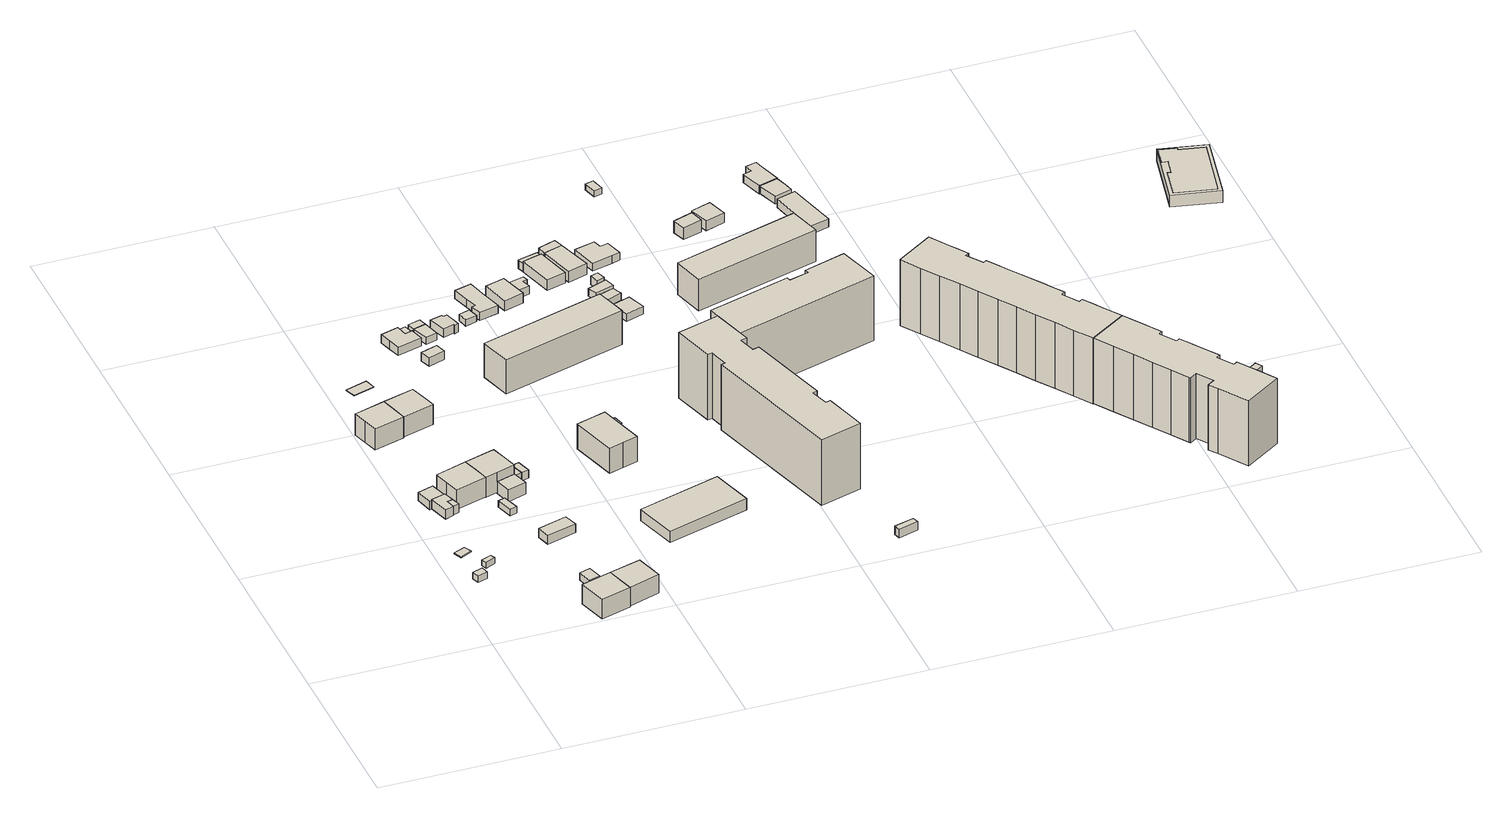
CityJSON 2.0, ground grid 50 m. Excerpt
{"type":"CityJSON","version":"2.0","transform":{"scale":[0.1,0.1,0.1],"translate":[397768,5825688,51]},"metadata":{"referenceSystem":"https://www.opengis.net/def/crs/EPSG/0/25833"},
"CityObjects":{
"building1":{"type":"Building","attributes":{"Gemeindeschluessel":"11000011","BezugspunktDach":"2200","function":"31001_2143","measuredHeight":1.94,"storeysAboveGround":1},"address":[{"country":"Germany","locality":"Berlin","thoroughfareNumber":"11 (1)","thoroughfareName":"Reriker Straße"}],"geometry":[{"type":"Solid","lod":"1","boundaries":[[[[0,1,2,3]],[[4,5,6,7]],[[4,7,3,2]],[[5,4,2,1]],[[6,5,1,0]],[[7,6,0,3]]]]}]},
"building2":{"type":"Building","attributes":{"Gemeindeschluessel":"11000011","BezugspunktDach":"2200","function":"51009_1610","measuredHeight":0.299,"storeysAboveGround":0},"address":[{"country":"Germany","locality":"Berlin"}],"geometry":[{"type":"Solid","lod":"1","boundaries":[[[[8,9,10,11]],[[12,13,14,15]],[[12,15,11,10]],[[13,12,10,9]],[[14,13,9,8]],[[15,14,8,11]]]]}]},
"building3":{"type":"Building","attributes":{"Gemeindeschluessel":"11000011","BezugspunktDach":"2200","function":"31001_2143","measuredHeight":1.78,"storeysAboveGround":1},"address":[{"country":"Germany","locality":"Berlin","thoroughfareNumber":"92 (1)","thoroughfareName":"Doberaner Straße"}],"geometry":[{"type":"Solid","lod":"1","boundaries":[[[[16,17,18,19]],[[20,21,22,23]],[[20,23,19,18]],[[21,20,18,17]],[[22,21,17,16]],[[23,22,16,19]]]]}]},
"building4":{"type":"Building","attributes":{"Gemeindeschluessel":"11000011","BezugspunktDach":"2200","function":"31001_2143","measuredHeight":2.85,"storeysAboveGround":1},"address":[{"country":"Germany","locality":"Berlin","thoroughfareNumber":"98 (2)","thoroughfareName":"Doberaner Straße"}],"geometry":[{"type":"Solid","lod":"1","boundaries":[[[[24,25,26,27,28,29]],[[30,31,32,33,34,35]],[[30,35,29,28]],[[31,30,28,27]],[[32,31,27,26]],[[33,32,26,25]],[[34,33,25,24]],[[35,34,24,29]]]]}]},
"building5":{"type":"Building","attributes":{"Gemeindeschluessel":"11000011","BezugspunktDach":"2200","function":"31001_2463","measuredHeight":2.51,"storeysAboveGround":1},"address":[{"country":"Germany","locality":"Berlin","thoroughfareNumber":"98 (1)","thoroughfareName":"Doberaner Straße"}],"geometry":[{"type":"Solid","lod":"1","boundaries":[[[[36,37,38,39,40]],[[41,30,35,42,43]],[[41,43,40,39]],[[30,41,39,38]],[[35,30,38,37]],[[42,35,37,36]],[[43,42,36,40]]]]}]},
"building6":{"type":"Building","attributes":{"Gemeindeschluessel":"11000011","BezugspunktDach":"2200","function":"51009_1610","measuredHeight":2.69,"storeysAboveGround":0},"address":[{"country":"Germany","locality":"Berlin"}],"geometry":[{"type":"Solid","lod":"1","boundaries":[[[[25,44,27,26]],[[45,46,47,48]],[[45,48,26,27]],[[46,45,27,44]],[[47,46,44,25]],[[48,47,25,26]]]]}]},
"building7":{"type":"Building","attributes":{"Gemeindeschluessel":"11000011","BezugspunktDach":"2200","function":"31001_1010","measuredHeight":7.81,"storeysAboveGround":1},"address":[{"country":"Germany","locality":"Berlin","thoroughfareNumber":"13","thoroughfareName":"Reriker Straße"}],"geometry":[{"type":"Solid","lod":"1","boundaries":[[[[49,50,51,52,53]],[[54,55,56,57,58]],[[54,58,53,52]],[[55,54,52,51]],[[56,55,51,50]],[[57,56,50,49]],[[58,57,49,53]]]]}]},
"building8":{"type":"Building","attributes":{"Gemeindeschluessel":"11000011","BezugspunktDach":"2200","function":"31001_1010","measuredHeight":7.84,"storeysAboveGround":1},"address":[{"country":"Germany","locality":"Berlin","thoroughfareNumber":"99","thoroughfareName":"Doberaner Straße"}],"geometry":[{"type":"Solid","lod":"1","boundaries":[[[[59,60,61,62,63,64,65]],[[66,67,68,69,70,71,72]],[[66,72,65,64]],[[67,66,64,63]],[[68,67,63,62]],[[69,68,62,61]],[[70,69,61,60]],[[71,70,60,59]],[[72,71,59,65]]]]}]},
"building9":{"type":"Building","attributes":{"Gemeindeschluessel":"11000011","BezugspunktDach":"2200","function":"31001_1010","measuredHeight":6.9,"storeysAboveGround":1},"address":[{"country":"Germany","locality":"Berlin","thoroughfareNumber":"98","thoroughfareName":"Doberaner Straße"}],"geometry":[{"type":"Solid","lod":"1","boundaries":[[[[73,74,75,76,77,78]],[[79,80,81,82,83,84]],[[79,84,78,77]],[[80,79,77,76]],[[81,80,76,75]],[[82,81,75,74]],[[83,82,74,73]],[[84,83,73,78]]]]}]},
"building10":{"type":"Building","attributes":{"Gemeindeschluessel":"11000011","BezugspunktDach":"2200","function":"31001_2143","measuredHeight":2.22,"storeysAboveGround":1},"address":[{"country":"Germany","locality":"Berlin","thoroughfareNumber":"13 (1)","thoroughfareName":"Reriker Straße"}],"geometry":[{"type":"Solid","lod":"1","boundaries":[[[[85,86,87,88]],[[89,90,91,92]],[[89,92,88,87]],[[90,89,87,86]],[[91,90,86,85]],[[92,91,85,88]]]]}]},
"building11":{"type":"Building","attributes":{"Gemeindeschluessel":"11000011","BezugspunktDach":"2200","function":"31001_2143","measuredHeight":2.08,"storeysAboveGround":1},"address":[{"country":"Germany","locality":"Berlin","thoroughfareNumber":"100 (1)","thoroughfareName":"Doberaner Straße"}],"geometry":[{"type":"Solid","lod":"1","boundaries":[[[[93,94,95,96]],[[97,98,99,100]],[[97,100,96,95]],[[98,97,95,94]],[[99,98,94,93]],[[100,99,93,96]]]]}]},
"building12":{"type":"Building","attributes":{"Gemeindeschluessel":"11000011","BezugspunktDach":"2200","function":"31001_1010","measuredHeight":7.58,"storeysAboveGround":1},"address":[{"country":"Germany","locality":"Berlin","thoroughfareNumber":"15","thoroughfareName":"Reriker Straße"}],"geometry":[{"type":"Solid","lod":"1","boundaries":[[[[50,101,102,52]],[[103,104,105,106]],[[103,106,52,102]],[[104,103,102,101]],[[105,104,101,50]],[[106,105,50,52]]]]}]},
"building13":{"type":"Building","attributes":{"Gemeindeschluessel":"11000011","BezugspunktDach":"2200","function":"31001_2463","measuredHeight":2.71,"storeysAboveGround":1},"address":[{"country":"Germany","locality":"Berlin","thoroughfareNumber":"100 (2)","thoroughfareName":"Doberaner Straße"}],"geometry":[{"type":"Solid","lod":"1","boundaries":[[[[107,108,109,110]],[[111,112,113,114]],[[111,114,110,109]],[[112,111,109,108]],[[113,112,108,107]],[[114,113,107,110]]]]}]},
"building14":{"type":"Building","attributes":{"Gemeindeschluessel":"11000011","BezugspunktDach":"2200","function":"31001_1010","measuredHeight":7.61,"storeysAboveGround":1},"address":[{"country":"Germany","locality":"Berlin","thoroughfareNumber":"101","thoroughfareName":"Doberaner Straße"},{"country":"Germany","locality":"Berlin","thoroughfareNumber":"19","thoroughfareName":"Zum Hechtgraben"}],"geometry":[{"type":"Solid","lod":"1","boundaries":[[[[61,115,116,117,63]],[[118,119,120,121,122]],[[118,122,63,117]],[[119,118,117,116]],[[120,119,116,115]],[[121,120,115,61]],[[122,121,61,63]]]]}]},
"building15":{"type":"Building","attributes":{"Gemeindeschluessel":"11000011","BezugspunktDach":"2200","function":"31001_2143","measuredHeight":0.093,"storeysAboveGround":1},"address":[{"country":"Germany","locality":"Berlin","thoroughfareNumber":"101 (1)","thoroughfareName":"Doberaner Straße"}],"geometry":[{"type":"Solid","lod":"1","boundaries":[[[[123,124,125,126]],[[127,128,129,130]],[[127,130,126,125]],[[128,127,125,124]],[[129,128,124,123]],[[130,129,123,126]]]]}]},
"building16":{"type":"Building","attributes":{"Gemeindeschluessel":"11000011","function":"31001_1010"},"address":[{"country":"Germany","locality":"Berlin","thoroughfareNumber":"100","thoroughfareName":"Doberaner Straße"}],"children":["building16-1","building16-2","building16-3"]},
"building16-1":{"type":"BuildingPart","attributes":{"BezugspunktDach":"2200","measuredHeight":7.02,"storeysAboveGround":2},"parents":["building16"],"geometry":[{"type":"MultiSurface","lod":"1","boundaries":[[[76,75,131,132,133,134,77]],[[135,136,137,138,139,140,141]],[[135,141,77,134]],[[136,135,134,133]],[[142,143,144,145,137,136,133,132]],[[146,147,132,131]],[[139,138,131,75]],[[140,139,75,76]],[[141,140,76,77]],[[145,144,143,142]],[[138,137,147,146]]]}]},
"building16-2":{"type":"BuildingPart","attributes":{"BezugspunktDach":"2200","measuredHeight":3.57,"storeysAboveGround":2},"parents":["building16"],"geometry":[{"type":"Solid","lod":"1","boundaries":[[[[148,149,147,146]],[[150,151,152,153]],[[150,153,146,138,137,147]],[[151,150,147,149]],[[152,151,149,148]],[[153,152,148,146]],[[147,137,138,146]]]]}]},
"building16-3":{"type":"BuildingPart","attributes":{"BezugspunktDach":"2200","measuredHeight":2.63,"storeysAboveGround":2},"parents":["building16"],"geometry":[{"type":"Solid","lod":"1","boundaries":[[[[142,154,155,143]],[[156,157,145,144]],[[156,144,143,155]],[[157,156,155,154]],[[145,157,154,142]],[[144,145,142,143]]]]}]},
"building17":{"type":"Building","attributes":{"Gemeindeschluessel":"11000011","BezugspunktDach":"2200","function":"51009_1611","measuredHeight":2.52,"storeysAboveGround":0},"address":[{"country":"Germany","locality":"Berlin"}],"geometry":[{"type":"Solid","lod":"1","boundaries":[[[[143,155,158,159]],[[160,161,162,163]],[[160,163,159,158]],[[161,160,158,155]],[[162,161,155,143]],[[163,162,143,159]]]]}]},
"building18":{"type":"Building","attributes":{"Gemeindeschluessel":"11000011","BezugspunktDach":"2200","function":"51009_1610","measuredHeight":2.56,"storeysAboveGround":0},"address":[{"country":"Germany","locality":"Berlin"}],"geometry":[{"type":"Solid","lod":"1","boundaries":[[[[154,164,165,155]],[[166,167,168,161]],[[166,161,155,165]],[[167,166,165,164]],[[168,167,164,154]],[[161,168,154,155]]]]}]},
"building19":{"type":"Building","attributes":{"Gemeindeschluessel":"11000011","BezugspunktDach":"2200","function":"31001_2143","measuredHeight":2.91,"storeysAboveGround":1},"address":[{"country":"Germany","locality":"Berlin","thoroughfareNumber":"105 (5)","thoroughfareName":"Doberaner Straße"}],"geometry":[{"type":"Solid","lod":"1","boundaries":[[[[169,170,171,172,173,174,175,176,177]],[[178,179,180,181,182,183,184,185,186]],[[178,186,177,176]],[[179,178,176,175]],[[180,179,175,174]],[[181,180,174,173]],[[182,181,173,172]],[[183,182,172,171]],[[184,183,171,170]],[[185,184,170,169]],[[186,185,169,177]]]]}]},
"building20":{"type":"Building","attributes":{"Gemeindeschluessel":"11000011","BezugspunktDach":"2200","function":"31001_2463","measuredHeight":2.55,"storeysAboveGround":1},"address":[{"country":"Germany","locality":"Berlin","thoroughfareNumber":"105 (1)","thoroughfareName":"Doberaner Straße"}],"geometry":[{"type":"Solid","lod":"1","boundaries":[[[[187,188,189,190]],[[191,192,193,194]],[[191,194,190,189]],[[192,191,189,188]],[[193,192,188,187]],[[194,193,187,190]]]]}]},
"building21":{"type":"Building","attributes":{"Gemeindeschluessel":"11000011","BezugspunktDach":"2200","function":"51009_1610","measuredHeight":1.95,"storeysAboveGround":0},"address":[{"country":"Germany","locality":"Berlin"}],"geometry":[{"type":"Solid","lod":"1","boundaries":[[[[195,196,197,198]],[[199,200,201,202]],[[199,202,198,197]],[[200,199,197,196]],[[201,200,196,195]],[[202,201,195,198]]]]}]},
"building22":{"type":"Building","attributes":{"Gemeindeschluessel":"11000011","BezugspunktDach":"2200","function":"51009_1610","measuredHeight":2.15,"storeysAboveGround":0},"address":[{"country":"Germany","locality":"Berlin"}],"geometry":[{"type":"Solid","lod":"1","boundaries":[[[[203,204,205,206]],[[207,208,209,210]],[[207,210,206,205]],[[208,207,205,204]],[[209,208,204,203]],[[210,209,203,206]]]]}]},
"building23":{"type":"Building","attributes":{"Gemeindeschluessel":"11000011","BezugspunktDach":"2200","function":"31001_2143","measuredHeight":2.19,"storeysAboveGround":1},"address":[{"country":"Germany","locality":"Berlin","thoroughfareNumber":"105 (10)","thoroughfareName":"Doberaner Straße"}],"geometry":[{"type":"Solid","lod":"1","boundaries":[[[[211,212,204,203]],[[208,213,214,209]],[[208,209,203,204]],[[213,208,204,212]],[[214,213,212,211]],[[209,214,211,203]]]]}]},
"building24":{"type":"Building","attributes":{"Gemeindeschluessel":"11000011","BezugspunktDach":"2200","function":"31001_1010","measuredHeight":8.11,"storeysAboveGround":2},"address":[{"country":"Germany","locality":"Berlin","thoroughfareNumber":"18","thoroughfareName":"Zum Hechtgraben"}],"geometry":[{"type":"Solid","lod":"1","boundaries":[[[[215,216,217,218,219,220]],[[221,222,223,224,225,226]],[[221,226,220,219]],[[222,221,219,218]],[[223,222,218,217]],[[224,223,217,216]],[[225,224,216,215]],[[226,225,215,220]]]]}]},
"building25":{"type":"Building","attributes":{"Gemeindeschluessel":"11000011","BezugspunktDach":"2200","function":"31001_3210","measuredHeight":3.5,"storeysAboveGround":1},"address":[{"country":"Germany","locality":"Berlin","thoroughfareNumber":"16","thoroughfareName":"Zum Hechtgraben"}],"geometry":[{"type":"Solid","lod":"1","boundaries":[[[[227,228,229,230]],[[231,232,233,234]],[[231,234,230,229]],[[232,231,229,228]],[[233,232,228,227]],[[234,233,227,230]]]]}]},
"building26":{"type":"Building","attributes":{"Gemeindeschluessel":"11000011","BezugspunktDach":"2200","function":"31001_2143","measuredHeight":2.55,"storeysAboveGround":1},"address":[{"country":"Germany","locality":"Berlin","thoroughfareNumber":"105 (11)","thoroughfareName":"Doberaner Straße"}],"geometry":[{"type":"Solid","lod":"1","boundaries":[[[[235,236,237,238,239,240,241,242]],[[243,244,245,246,247,248,249,250]],[[243,250,242,241]],[[244,243,241,240]],[[245,244,240,239]],[[246,245,239,238]],[[247,246,238,237]],[[248,247,237,236]],[[249,248,236,235]],[[250,249,235,242]]]]}]},
"building27":{"type":"Building","attributes":{"Gemeindeschluessel":"11000011","BezugspunktDach":"2200","function":"51009_1610","measuredHeight":6.89,"storeysAboveGround":0},"address":[{"country":"Germany","locality":"Berlin"}],"geometry":[{"type":"Solid","lod":"1","boundaries":[[[[251,252,253,254]],[[255,256,257,258]],[[255,258,254,253]],[[256,255,253,252]],[[257,256,252,251]],[[258,257,251,254]]]]}]},
"building28":{"type":"Building","attributes":{"Gemeindeschluessel":"11000011","BezugspunktDach":"2200","function":"31001_2143","measuredHeight":1.98,"storeysAboveGround":1},"address":[{"country":"Germany","locality":"Berlin","thoroughfareNumber":"105 (12)","thoroughfareName":"Doberaner Straße"}],"geometry":[{"type":"Solid","lod":"1","boundaries":[[[[259,260,261,262]],[[263,264,265,266]],[[263,266,262,261]],[[264,263,261,260]],[[265,264,260,259]],[[266,265,259,262]]]]}]},
"building29":{"type":"Building","attributes":{"Gemeindeschluessel":"11000011","BezugspunktDach":"2200","function":"31001_2463","measuredHeight":2.33,"storeysAboveGround":1},"address":[{"country":"Germany","locality":"Berlin","thoroughfareNumber":"105 (13)","thoroughfareName":"Doberaner Straße"}],"geometry":[{"type":"Solid","lod":"1","boundaries":[[[[267,268,269,270,271,272,273,274]],[[275,276,277,278,279,280,281,282]],[[275,282,274,273]],[[276,275,273,272]],[[277,276,272,271]],[[278,277,271,270]],[[279,278,270,269]],[[280,279,269,268]],[[281,280,268,267]],[[282,281,267,274]]]]}]},
"building30":{"type":"Building","attributes":{"Gemeindeschluessel":"11000011","BezugspunktDach":"2200","function":"31001_1010","measuredHeight":12.47,"storeysAboveGround":2},"address":[{"country":"Germany","locality":"Berlin","thoroughfareNumber":"105, 107","thoroughfareName":"Doberaner Straße"}],"geometry":[{"type":"Solid","lod":"1","boundaries":[[[[283,284,285,286,287]],[[288,289,290,291,292]],[[288,292,287,286]],[[289,288,286,285]],[[290,289,285,284]],[[291,290,284,283]],[[292,291,283,287]]]]}]},
"building31":{"type":"Building","attributes":{"Gemeindeschluessel":"11000011","BezugspunktDach":"2200","function":"31001_2463","measuredHeight":3.69,"storeysAboveGround":1},"address":[{"country":"Germany","locality":"Berlin","thoroughfareNumber":"105 (3)","thoroughfareName":"Doberaner Straße"}],"geometry":[{"type":"Solid","lod":"1","boundaries":[[[[293,294,295,296,297]],[[298,299,300,301,302]],[[298,302,297,296]],[[299,298,296,295]],[[300,299,295,294]],[[301,300,294,293]],[[302,301,293,297]]]]}]},
"building32":{"type":"Building","attributes":{"Gemeindeschluessel":"11000011","BezugspunktDach":"2200","function":"31001_2143","measuredHeight":2.44,"storeysAboveGround":1},"address":[{"country":"Germany","locality":"Berlin","thoroughfareNumber":"105 (14)","thoroughfareName":"Doberaner Straße"}],"geometry":[{"type":"Solid","lod":"1","boundaries":[[[[303,304,305,306,307,308]],[[309,310,311,312,313,314]],[[309,314,308,307]],[[310,309,307,306]],[[311,310,306,305]],[[312,311,305,304]],[[313,312,304,303]],[[314,313,303,308]]]]}]},
"building33":{"type":"Building","attributes":{"Gemeindeschluessel":"11000011","BezugspunktDach":"2200","function":"31001_2463","measuredHeight":3.65,"storeysAboveGround":1},"address":[{"country":"Germany","locality":"Berlin","thoroughfareNumber":"105 (15)","thoroughfareName":"Doberaner Straße"}],"geometry":[{"type":"Solid","lod":"1","boundaries":[[[[315,316,317,318,319]],[[320,321,322,323,324]],[[320,324,319,318]],[[321,320,318,317]],[[322,321,317,316]],[[323,322,316,315]],[[324,323,315,319]]]]}]},
"building34":{"type":"Building","attributes":{"Gemeindeschluessel":"11000011","BezugspunktDach":"2200","function":"51009_1610","measuredHeight":3.3,"storeysAboveGround":0},"address":[{"country":"Germany","locality":"Berlin"}],"geometry":[{"type":"Solid","lod":"1","boundaries":[[[[325,326,327,328]],[[329,330,331,332]],[[329,332,328,327]],[[330,329,327,326]],[[331,330,326,325]],[[332,331,325,328]]]]}]},
"building35":{"type":"Building","attributes":{"Gemeindeschluessel":"11000011","BezugspunktDach":"2200","function":"31001_1010","measuredHeight":20.19,"storeysAboveGround":6},"address":[{"country":"Germany","locality":"Berlin","thoroughfareNumber":"104, 106, 108, 110","thoroughfareName":"Doberaner Straße"}],"geometry":[{"type":"Solid","lod":"1","boundaries":[[[[333,334,335,336,337,338,339,340,341,342,343,344,345,346,347,348]],[[349,350,351,352,353,354,355,356,357,358,359,360,361,362,363,364]],[[349,364,348,347]],[[350,349,347,346]],[[351,350,346,345]],[[352,351,345,344]],[[353,352,344,343]],[[354,353,343,342]],[[355,354,342,341]],[[356,355,341,340]],[[357,356,340,339]],[[358,357,339,338]],[[359,358,338,337]],[[360,359,337,336]],[[361,360,336,335]],[[362,361,335,334]],[[363,362,334,333]],[[364,363,333,348]]]]}]},
"building36":{"type":"Building","attributes":{"Gemeindeschluessel":"11000011","BezugspunktDach":"2200","function":"51009_1610","measuredHeight":2.6,"storeysAboveGround":0},"address":[{"country":"Germany","locality":"Berlin"}],"geometry":[{"type":"Solid","lod":"1","boundaries":[[[[365,366,367,368]],[[369,370,371,372]],[[369,372,368,367]],[[370,369,367,366]],[[371,370,366,365]],[[372,371,365,368]]]]}]},
"building37":{"type":"Building","attributes":{"Gemeindeschluessel":"11000011","BezugspunktDach":"2200","function":"31001_2463","measuredHeight":2.47,"storeysAboveGround":1},"address":[{"country":"Germany","locality":"Berlin","thoroughfareNumber":"105 (8)","thoroughfareName":"Doberaner Straße"}],"geometry":[{"type":"Solid","lod":"1","boundaries":[[[[373,374,375,376,377]],[[378,379,380,381,382]],[[378,382,377,376]],[[379,378,376,375]],[[380,379,375,374]],[[381,380,374,373]],[[382,381,373,377]]]]}]},
"building38":{"type":"Building","attributes":{"Gemeindeschluessel":"11000011","BezugspunktDach":"2200","function":"31001_2463","measuredHeight":3.36,"storeysAboveGround":1},"address":[{"country":"Germany","locality":"Berlin","thoroughfareNumber":"105 (4)","thoroughfareName":"Doberaner Straße"}],"geometry":[{"type":"Solid","lod":"1","boundaries":[[[[383,384,385,386]],[[387,388,389,390]],[[387,390,386,385]],[[388,387,385,384]],[[389,388,384,383]],[[390,389,383,386]]]]}]},
"building39":{"type":"Building","attributes":{"Gemeindeschluessel":"11000011","BezugspunktDach":"2200","function":"51009_1610","measuredHeight":3.59,"storeysAboveGround":0},"address":[{"country":"Germany","locality":"Berlin"}],"geometry":[{"type":"Solid","lod":"1","boundaries":[[[[386,385,391,392,393]],[[394,395,396,397,398]],[[394,398,393,392]],[[395,394,392,391]],[[396,395,391,385]],[[397,396,385,386]],[[398,397,386,393]]]]}]},
"building40":{"type":"Building","attributes":{"Gemeindeschluessel":"11000011","BezugspunktDach":"2200","function":"31001_2463","measuredHeight":2.33,"storeysAboveGround":1},"address":[{"country":"Germany","locality":"Berlin","thoroughfareNumber":"105 (7)","thoroughfareName":"Doberaner Straße"}],"geometry":[{"type":"Solid","lod":"1","boundaries":[[[[399,400,401,402]],[[403,404,405,406]],[[403,406,402,401]],[[404,403,401,400]],[[405,404,400,399]],[[406,405,399,402]]]]}]},
"building41":{"type":"Building","attributes":{"Gemeindeschluessel":"11000011","BezugspunktDach":"2200","function":"31001_2463","measuredHeight":2.42,"storeysAboveGround":1},"address":[{"country":"Germany","locality":"Berlin","thoroughfareNumber":"105 (9)","thoroughfareName":"Doberaner Straße"}],"geometry":[{"type":"Solid","lod":"1","boundaries":[[[[407,408,409,410]],[[411,412,413,414]],[[411,414,410,409]],[[412,411,409,408]],[[413,412,408,407]],[[414,413,407,410]]]]}]},
"building42":{"type":"Building","attributes":{"Gemeindeschluessel":"11000011","BezugspunktDach":"2200","function":"31001_2463","measuredHeight":2.61,"storeysAboveGround":1},"address":[{"country":"Germany","locality":"Berlin","thoroughfareNumber":"105 (6)","thoroughfareName":"Doberaner Straße"}],"geometry":[{"type":"Solid","lod":"1","boundaries":[[[[415,416,417,418]],[[419,420,421,422]],[[419,422,418,417]],[[420,419,417,416]],[[421,420,416,415]],[[422,421,415,418]]]]}]},
"building43":{"type":"Building","attributes":{"Gemeindeschluessel":"11000011","BezugspunktDach":"2200","function":"31001_2463","measuredHeight":2.39,"storeysAboveGround":1},"address":[{"country":"Germany","locality":"Berlin","thoroughfareNumber":"113 (8)","thoroughfareName":"Doberaner Straße"}],"geometry":[{"type":"Solid","lod":"1","boundaries":[[[[423,424,425,426,427,428,429]],[[430,431,432,433,434,435,436]],[[430,436,429,428]],[[431,430,428,427]],[[432,431,427,426]],[[433,432,426,425]],[[434,433,425,424]],[[435,434,424,423]],[[436,435,423,429]]]]}]},
"building44":{"type":"Building","attributes":{"Gemeindeschluessel":"11000011","BezugspunktDach":"2200","function":"31001_1010","measuredHeight":20.07,"storeysAboveGround":6},"address":[{"country":"Germany","locality":"Berlin","thoroughfareNumber":"112, 114, 116","thoroughfareName":"Doberaner Straße"}],"geometry":[{"type":"Solid","lod":"1","boundaries":[[[[437,438,439,440,441,442,443,444]],[[445,446,447,448,449,450,451,452]],[[445,452,444,443]],[[446,445,443,442]],[[447,446,442,441]],[[448,447,441,440]],[[449,448,440,439]],[[450,449,439,438]],[[451,450,438,437]],[[452,451,437,444]]]]}]},
"building45":{"type":"Building","attributes":{"Gemeindeschluessel":"11000011","BezugspunktDach":"2200","function":"31001_2143","measuredHeight":1.81,"storeysAboveGround":1},"address":[{"country":"Germany","locality":"Berlin","thoroughfareNumber":"113 (7)","thoroughfareName":"Doberaner Straße"}],"geometry":[{"type":"Solid","lod":"1","boundaries":[[[[453,454,455,456]],[[457,458,459,460]],[[457,460,456,455]],[[458,457,455,454]],[[459,458,454,453]],[[460,459,453,456]]]]}]},
"building46":{"type":"Building","attributes":{"Gemeindeschluessel":"11000011","BezugspunktDach":"2200","function":"31001_1010","measuredHeight":12.46,"storeysAboveGround":2},"address":[{"country":"Germany","locality":"Berlin","thoroughfareNumber":"113, 115","thoroughfareName":"Doberaner Straße"}],"geometry":[{"type":"Solid","lod":"1","boundaries":[[[[461,462,463,464,465]],[[466,467,468,469,470]],[[466,470,465,464]],[[467,466,464,463]],[[468,467,463,462]],[[469,468,462,461]],[[470,469,461,465]]]]}]},
"building47":{"type":"Building","attributes":{"Gemeindeschluessel":"11000011","BezugspunktDach":"2200","function":"31001_2143","measuredHeight":4.35,"storeysAboveGround":1},"address":[{"country":"Germany","locality":"Berlin","thoroughfareNumber":"113 (3)","thoroughfareName":"Doberaner Straße"}],"geometry":[{"type":"Solid","lod":"1","boundaries":[[[[471,472,473,474]],[[475,476,477,478]],[[475,478,474,473]],[[476,475,473,472]],[[477,476,472,471]],[[478,477,471,474]]]]}]},
"building48":{"type":"Building","attributes":{"Gemeindeschluessel":"11000011","BezugspunktDach":"2200","function":"31001_2143","measuredHeight":3,"storeysAboveGround":1},"address":[{"country":"Germany","locality":"Berlin","thoroughfareNumber":"113 (4)","thoroughfareName":"Doberaner Straße"}],"geometry":[{"type":"Solid","lod":"1","boundaries":[[[[479,480,481,482]],[[483,484,485,486]],[[483,486,482,481]],[[484,483,481,480]],[[485,484,480,479]],[[486,485,479,482]]]]}]},
"building49":{"type":"Building","attributes":{"Gemeindeschluessel":"11000011","BezugspunktDach":"2200","function":"31001_2463","measuredHeight":2.62,"storeysAboveGround":1},"address":[{"country":"Germany","locality":"Berlin","thoroughfareNumber":"113 (5)","thoroughfareName":"Doberaner Straße"}],"geometry":[{"type":"Solid","lod":"1","boundaries":[[[[487,488,489,490]],[[491,492,493,494]],[[491,494,490,489]],[[492,491,489,488]],[[493,492,488,487]],[[494,493,487,490]]]]}]},
"building50":{"type":"Building","attributes":{"Gemeindeschluessel":"11000011","BezugspunktDach":"2200","function":"31001_2463","measuredHeight":2.34,"storeysAboveGround":1},"address":[{"country":"Germany","locality":"Berlin","thoroughfareNumber":"113 (6)","thoroughfareName":"Doberaner Straße"}],"geometry":[{"type":"Solid","lod":"1","boundaries":[[[[495,496,497,498,499]],[[500,501,502,503,504]],[[500,504,499,498]],[[501,500,498,497]],[[502,501,497,496]],[[503,502,496,495]],[[504,503,495,499]]]]}]},
"building51":{"type":"Building","attributes":{"Gemeindeschluessel":"11000011","BezugspunktDach":"2200","function":"31001_2463","measuredHeight":3.8,"storeysAboveGround":1},"address":[{"country":"Germany","locality":"Berlin","thoroughfareNumber":"113 (2)","thoroughfareName":"Doberaner Straße"}],"geometry":[{"type":"Solid","lod":"1","boundaries":[[[[505,506,507,508,509,510,511,512]],[[513,514,515,516,517,518,519,520]],[[513,520,512,511]],[[514,513,511,510]],[[515,514,510,509]],[[516,515,509,508]],[[517,516,508,507]],[[518,517,507,506]],[[519,518,506,505]],[[520,519,505,512]]]]}]},
"building52":{"type":"Building","attributes":{"Gemeindeschluessel":"11000011","BezugspunktDach":"2200","function":"31001_1010","measuredHeight":20.21,"storeysAboveGround":6},"address":[{"country":"Germany","locality":"Berlin","thoroughfareNumber":"61, 63, 65, 67","thoroughfareName":"Zingster Straße"}],"geometry":[{"type":"Solid","lod":"1","boundaries":[[[[521,522,523,524,525,526,527,528,529,530,531,532,533,534,535,536,537,538,539,540,541,542,543,544,545,546,547,548,549,550]],[[551,552,553,554,555,556,557,558,559,560,561,562,563,564,565,566,567,568,569,570,571,572,573,574,575,576,577,578,579,580]],[[551,580,550,549]],[[552,551,549,548]],[[553,552,548,547]],[[554,553,547,546]],[[555,554,546,545]],[[556,555,545,544]],[[557,556,544,543]],[[558,557,543,542]],[[559,558,542,541]],[[560,559,541,540]],[[561,560,540,539]],[[562,561,539,538]],[[563,562,538,537]],[[564,563,537,536]],[[565,564,536,535]],[[566,565,535,534]],[[567,566,534,533]],[[568,567,533,532]],[[569,568,532,531]],[[570,569,531,530]],[[571,570,530,529]],[[572,571,529,528]],[[573,572,528,527]],[[574,573,527,526]],[[575,574,526,525]],[[576,575,525,524]],[[577,576,524,523]],[[578,577,523,522]],[[579,578,522,521]],[[580,579,521,550]]]]}]},
"building53":{"type":"Building","attributes":{"Gemeindeschluessel":"11000011","BezugspunktDach":"2200","function":"51009_1610","measuredHeight":1.75,"storeysAboveGround":0},"address":[{"country":"Germany","locality":"Berlin"}],"geometry":[{"type":"Solid","lod":"1","boundaries":[[[[581,582,583,584]],[[585,586,587,588]],[[585,588,584,583]],[[586,585,583,582]],[[587,586,582,581]],[[588,587,581,584]]]]}]},
"building54":{"type":"Building","attributes":{"Gemeindeschluessel":"11000011","BezugspunktDach":"2200","function":"51009_1610","measuredHeight":12.28,"storeysAboveGround":0},"address":[{"country":"Germany","locality":"Berlin"}],"geometry":[{"type":"Solid","lod":"1","boundaries":[[[[589,590,591,592]],[[593,594,559,558]],[[593,558,592,591]],[[594,593,591,590]],[[559,594,590,589]],[[558,559,589,592]]]]}]},
"building55":{"type":"Building","attributes":{"Gemeindeschluessel":"11000011","BezugspunktDach":"2200","function":"51009_1610","measuredHeight":2.66,"storeysAboveGround":0},"address":[{"country":"Germany","locality":"Berlin"}],"geometry":[{"type":"Solid","lod":"1","boundaries":[[[[595,596,597,598]],[[599,600,601,602]],[[599,602,598,597]],[[600,599,597,596]],[[601,600,596,595]],[[602,601,595,598]]]]}]},
"building56":{"type":"Building","attributes":{"Gemeindeschluessel":"11000011","BezugspunktDach":"2200","function":"51009_1610","measuredHeight":2.69,"storeysAboveGround":0},"address":[{"country":"Germany","locality":"Berlin"}],"geometry":[{"type":"Solid","lod":"1","boundaries":[[[[603,604,605,606]],[[607,608,609,610]],[[607,610,606,605]],[[608,607,605,604]],[[609,608,604,603]],[[610,609,603,606]]]]}]},
"building57":{"type":"Building","attributes":{"Gemeindeschluessel":"11000011","BezugspunktDach":"2200","function":"31001_1010","measuredHeight":20.07,"storeysAboveGround":6},"address":[{"country":"Germany","locality":"Berlin","thoroughfareNumber":"55, 57, 59","thoroughfareName":"Zingster Straße"}],"geometry":[{"type":"Solid","lod":"1","boundaries":[[[[611,612,613,614,615,616,617,618,619,620,621,622,623,624,625,626,627,628,629,630,631,632,633,634,635,636,532,531]],[[637,638,639,640,641,642,643,644,645,646,647,648,649,650,651,652,653,654,655,656,657,658,659,660,661,662,663,664]],[[637,664,531,532]],[[638,637,532,636]],[[639,638,636,635]],[[640,639,635,634]],[[641,640,634,633]],[[642,641,633,632]],[[643,642,632,631]],[[644,643,631,630]],[[645,644,630,629]],[[646,645,629,628]],[[647,646,628,627]],[[648,647,627,626]],[[649,648,626,625]],[[650,649,625,624]],[[651,650,624,623]],[[652,651,623,622]],[[653,652,622,621]],[[654,653,621,620]],[[655,654,620,619]],[[656,655,619,618]],[[657,656,618,617]],[[658,657,617,616]],[[659,658,616,615]],[[660,659,615,614]],[[661,660,614,613]],[[662,661,613,612]],[[663,662,612,611]],[[664,663,611,531]]]]}]},
"building58":{"type":"Building","attributes":{"Gemeindeschluessel":"11000011","BezugspunktDach":"2200","function":"51009_1610","measuredHeight":3.29,"storeysAboveGround":0},"address":[{"country":"Germany","locality":"Berlin"}],"geometry":[{"type":"Solid","lod":"1","boundaries":[[[[665,666,667,668]],[[669,670,671,672]],[[669,672,668,667]],[[670,669,667,666]],[[671,670,666,665]],[[672,671,665,668]]]]}]},
"building59":{"type":"Building","attributes":{"Gemeindeschluessel":"11000011","BezugspunktDach":"2200","function":"51009_1610","measuredHeight":11.22,"storeysAboveGround":0},"address":[{"country":"Germany","locality":"Berlin"}],"geometry":[{"type":"Solid","lod":"1","boundaries":[[[[673,674,675,676]],[[677,678,679,680]],[[677,680,676,675]],[[678,677,675,674]],[[679,678,674,673]],[[680,679,673,676]]]]}]},
"building60":{"type":"Building","attributes":{"Gemeindeschluessel":"11000011","BezugspunktDach":"2200","function":"51009_1610","measuredHeight":19.95,"storeysAboveGround":0},"address":[{"country":"Germany","locality":"Berlin"}],"geometry":[{"type":"Solid","lod":"1","boundaries":[[[[623,681,682,624]],[[683,684,685,686]],[[683,686,624,682]],[[684,683,682,681]],[[685,684,681,623]],[[686,685,623,624]]]]}]},
"building61":{"type":"Building","attributes":{"Gemeindeschluessel":"11000011","BezugspunktDach":"2200","function":"51009_1610","measuredHeight":3.62,"storeysAboveGround":0},"address":[{"country":"Germany","locality":"Berlin"}],"geometry":[{"type":"Solid","lod":"1","boundaries":[[[[687,688,689,690],[691,692,693,694,695,696,697,698,699,700]],[[701,702,703,704],[705,706,707,708,709,710,711,712,713,714]],[[701,704,690,689]],[[702,701,689,688]],[[703,702,688,687]],[[704,703,687,690]],[[705,714,700,699]],[[706,705,699,698]],[[707,706,698,697]],[[708,707,697,696]],[[709,708,696,695]],[[710,709,695,694]],[[711,710,694,693]],[[712,711,693,692]],[[713,712,692,691]],[[714,713,691,700]]]]}]},
"building62":{"type":"Building","attributes":{"Gemeindeschluessel":"11000011","BezugspunktDach":"2200","function":"31001_2081","measuredHeight":3.61,"storeysAboveGround":1},"address":[{"country":"Germany","locality":"Berlin","thoroughfareNumber":"56A","thoroughfareName":"Zingster Straße"}],"geometry":[{"type":"Solid","lod":"1","boundaries":[[[[694,693,692,691,700,699,698,697,696,695]],[[708,707,706,705,714,713,712,711,710,709]],[[708,709,695,696]],[[707,708,696,697]],[[706,707,697,698]],[[705,706,698,699]],[[714,705,699,700]],[[713,714,700,691]],[[712,713,691,692]],[[711,712,692,693]],[[710,711,693,694]],[[709,710,694,695]]]]}]}
},
"vertices":[
[64,270,22],[92,278,22],[87,300,22],[57,290,22],[87,300,2],[92,278,2],[64,270,2],[57,290,2],
[63,390,4],[96,405,4],[86,427,4],[53,413,4],[86,427,1],[96,405,1],[63,390,1],[53,413,1],
[105,321,21],[133,333,21],[127,347,21],[99,336,21],[127,347,3],[133,333,3],[105,321,3],[99,336,3],
[86,563,32],[110,571,32],[103,597,32],[119,600,32],[110,631,32],[70,619,32],[110,631,3],[119,600,3],[103,597,3],[110,571,3],[86,563,3],[70,619,3],
[63,617,28],[70,619,28],[110,631,28],[95,680,28],[51,666,28],[95,680,3],[63,617,3],[51,666,3],
[127,576,32],[119,600,5],[127,576,5],[110,571,5],[103,597,5],
[301,4,63],[386,29,63],[374,70,63],[363,111,63],[277,85,63],[363,111,3],[374,70,3],[386,29,3],[301,4,3],[277,85,3],
[16,957,68],[28,917,68],[115,942,68],[104,983,68],[92,1023,68],[12,1000,68],[4,997,68],[12,1000,3],[92,1023,3],[104,983,3],[115,942,3],[28,917,3],[16,957,3],[4,997,3],
[115,631,66],[127,591,66],[216,617,66],[204,658,66],[191,700,66],[103,672,66],[191,700,5],[204,658,5],[216,617,5],[127,591,5],[115,631,5],[103,672,5],
[318,144,27],[351,154,27],[339,195,27],[308,185,27],[339,195,5],[351,154,5],[318,144,5],[308,185,5],
[245,519,23],[265,525,23],[250,572,23],[231,566,23],[250,572,3],[265,525,3],[245,519,3],[231,566,3],
[475,58,63],[452,136,63],[452,136,6],[475,58,6],[386,29,6],[363,111,6],
[290,366,30],[374,390,30],[362,429,30],[279,404,30],[362,429,3],[374,390,3],[290,366,3],[279,404,3],
[205,968,68],[193,1008,68],[180,1049,68],[180,1049,5],[193,1008,5],[205,968,5],[115,942,5],[92,1023,5],
[66,1166,1],[126,1185,1],[117,1216,1],[56,1197,1],[117,1216,0],[126,1185,0],[66,1166,0],[56,1197,0],
[250,627,66],[303,644,66],[291,685,66],[278,726,66],[278,726,4],[291,685,4],[303,644,4],[250,627,4],[216,617,4],[204,658,4],[191,700,4],[303,644,31],[291,683,31],[291,683,5],[303,644,5],[250,627,38],[303,644,38],
[263,581,38],[317,598,38],[303,644,2],[317,598,2],[263,581,2],[250,627,2],
[326,652,31],[314,690,31],[314,690,5],[326,652,5],
[301,734,31],[278,726,31],[301,734,6],[314,690,6],[291,683,6],[278,726,6],
[347,657,31],[335,697,31],[335,697,6],[347,657,6],[326,652,6],
[222,1326,28],[232,1292,28],[303,1312,28],[293,1347,28],[292,1350,28],[271,1343,28],[264,1372,28],[263,1376,28],[212,1361,28],[263,1376,3],[264,1372,3],[271,1343,3],[292,1350,3],[293,1347,3],[303,1312,3],[232,1292,3],[222,1326,3],[212,1361,3],
[289,1218,30],[336,1233,30],[326,1263,30],[278,1247,30],[326,1263,4],[336,1233,4],[289,1218,4],[278,1247,4],
[271,1343,24],[292,1350,24],[284,1378,24],[264,1372,24],[284,1378,4],[292,1350,4],[271,1343,4],[264,1372,4],
[300,1359,26],[335,1368,26],[328,1391,26],[293,1381,26],[328,1391,4],[335,1368,4],[300,1359,4],[293,1381,4],
[316,1312,26],[348,1321,26],[348,1321,4],[316,1312,4],
[548,606,82],[590,618,82],[632,630,82],[594,762,82],[552,750,82],[510,737,82],[552,750,5],[594,762,5],[632,630,5],[590,618,5],[548,606,5],[510,737,5],
[582,259,41],[815,328,41],[780,447,41],[546,378,41],[780,447,6],[815,328,6],[582,259,6],[546,378,6],
[370,1329,28],[401,1338,28],[402,1333,28],[413,1338,28],[400,1385,28],[389,1382,28],[387,1387,28],[352,1378,28],[387,1387,2],[389,1382,2],[400,1385,2],[413,1338,2],[402,1333,2],[401,1338,2],[370,1329,2],[352,1378,2],
[610,707,76],[620,710,76],[612,738,76],[602,735,76],[612,738,7],[620,710,7],[610,707,7],[602,735,7],
[439,1353,23],[472,1363,23],[463,1392,23],[432,1383,23],[463,1392,4],[472,1363,4],[439,1353,4],[432,1383,4],
[472,1432,27],[482,1400,27],[472,1397,27],[482,1366,27],[537,1380,27],[519,1445,27],[506,1494,27],[457,1481,27],[506,1494,3],[519,1445,3],[537,1380,3],[482,1366,3],[472,1397,3],[482,1400,3],[472,1432,3],[457,1481,3],
[427,1031,110],[781,1134,110],[768,1179,110],[755,1224,110],[402,1121,110],[755,1224,5],[768,1179,5],[781,1134,5],[427,1031,5],[402,1121,5],
[556,1383,35],[612,1399,35],[589,1477,35],[561,1469,35],[534,1461,35],[561,1469,4],[589,1477,4],[612,1399,4],[556,1383,4],[534,1461,4],
[607,1422,29],[641,1431,29],[633,1456,29],[646,1460,29],[641,1475,29],[596,1463,29],[641,1475,4],[646,1460,4],[633,1456,4],[641,1431,4],[607,1422,4],[596,1463,4],
[689,1428,38],[743,1443,38],[716,1542,38],[688,1535,38],[661,1527,38],[688,1535,5],[716,1542,5],[743,1443,5],[689,1428,5],[661,1527,5],
[661,1527,32],[716,1542,32],[711,1560,32],[655,1546,32],[711,1560,6],[716,1542,6],[661,1527,6],[655,1546,6],
[865,738,209],[878,741,209],[893,688,209],[881,684,209],[1000,278,209],[1119,313,209],[1083,436,209],[1070,432,209],[1054,484,209],[1067,488,209],[998,724,209],[980,719,209],[966,768,209],[984,773,209],[949,892,209],[830,857,209],[949,892,7],[984,773,7],[966,768,7],[980,719,7],[998,724,7],[1067,488,7],[1054,484,7],[1070,432,7],[1083,436,7],[1119,313,7],[1000,278,7],[881,684,7],[893,688,7],[878,741,7],[865,738,7],[830,857,7],
[1133,71,34],[1189,87,34],[1184,105,34],[1128,89,34],[1184,105,8],[1189,87,8],[1133,71,8],[1128,89,8],
[800,1300,29],[848,1319,29],[843,1332,29],[837,1346,29],[788,1329,29],[837,1346,7],[843,1332,7],[848,1319,7],[800,1300,7],[788,1329,7],
[753,1443,39],[808,1460,39],[777,1559,39],[724,1542,39],[777,1559,5],[808,1460,5],[753,1443,5],[724,1542,5],
[773,1572,39],[768,1585,39],[718,1568,39],[768,1585,6],[773,1572,6],[777,1559,6],[724,1542,6],[718,1568,6],
[788,1338,31],[841,1355,31],[832,1385,31],[777,1365,31],[832,1385,7],[841,1355,7],[788,1338,7],[777,1365,7],
[828,1224,31],[879,1241,31],[860,1292,31],[808,1275,31],[860,1292,7],[879,1241,7],[828,1224,7],[808,1275,7],
[809,1387,32],[831,1396,32],[823,1421,32],[801,1413,32],[823,1421,6],[831,1396,6],[809,1387,6],[801,1413,6],
[827,1466,31],[885,1482,31],[908,1488,31],[894,1537,31],[871,1531,31],[864,1555,31],[806,1540,31],[864,1555,7],[871,1531,7],[894,1537,7],[908,1488,7],[885,1482,7],[827,1466,7],[806,1540,7],
[976,801,209],[1384,920,209],[1348,1040,209],[1229,1004,209],[1233,993,209],[1178,977,209],[1175,989,209],[941,921,209],[1175,989,9],[1178,977,9],[1233,993,9],[1229,1004,9],[1348,1040,9],[1384,920,9],[976,801,9],[941,921,9],
[948,1776,25],[971,1782,25],[961,1820,25],[938,1814,25],[961,1820,7],[971,1782,7],[948,1776,7],[938,1814,7],
[1016,1205,104],[1373,1307,104],[1360,1352,104],[1347,1397,104],[992,1293,104],[1347,1397,6],[1360,1352,6],[1373,1307,6],[1016,1205,6],[992,1293,6],
[1093,1515,44],[1147,1532,44],[1136,1572,44],[1080,1553,44],[1136,1572,8],[1147,1532,8],[1093,1515,8],[1080,1553,8],
[1160,1534,37],[1216,1552,37],[1198,1608,37],[1142,1590,37],[1198,1608,7],[1216,1552,7],[1160,1534,7],[1142,1590,7],
[1400,1423,33],[1457,1439,33],[1420,1584,33],[1366,1568,33],[1420,1584,7],[1457,1439,7],[1400,1423,7],[1366,1568,7],
[1366,1583,31],[1416,1597,31],[1409,1625,31],[1399,1656,31],[1347,1641,31],[1399,1656,8],[1409,1625,8],[1416,1597,8],[1366,1583,8],[1347,1641,8],
[1345,1640,33],[1347,1641,33],[1399,1656,33],[1380,1719,33],[1374,1741,33],[1343,1732,33],[1349,1709,33],[1325,1702,33],[1349,1709,7],[1343,1732,7],[1374,1741,7],[1380,1719,7],[1399,1656,7],[1347,1641,7],[1345,1640,7],[1325,1702,7],
[1470,953,215],[1505,901,215],[1538,852,215],[1573,799,215],[1604,752,215],[1639,701,215],[1672,652,215],[1704,602,215],[1738,553,215],[1770,504,215],[1804,453,215],[1909,522,215],[1873,575,215],[1862,592,215],[1839,626,215],[1829,619,215],[1799,665,215],[1809,672,215],[1787,705,215],[1775,723,215],[1706,825,215],[1694,843,215],[1672,875,215],[1663,869,215],[1632,914,215],[1642,921,215],[1620,954,215],[1608,972,215],[1573,1025,215],[1469,956,215],[1573,1025,12],[1608,972,12],[1620,954,12],[1642,921,12],[1632,914,12],[1663,869,12],[1672,875,12],[1694,843,12],[1706,825,12],[1775,723,12],[1787,705,12],[1809,672,12],[1799,665,12],[1829,619,12],[1839,626,12],[1862,592,12],[1873,575,12],[1909,522,12],[1804,453,12],[1770,504,12],[1738,553,12],[1704,602,12],[1672,652,12],[1639,701,12],[1604,752,12],[1573,799,12],[1538,852,12],[1505,901,12],[1470,953,12],[1469,956,12],
[1620,954,31],[1639,967,31],[1628,985,31],[1608,972,31],[1628,985,14],[1639,967,14],[1620,954,14],[1608,972,14],
[1706,825,135],[1726,838,135],[1714,856,135],[1694,843,135],[1714,856,12],[1726,838,12],
[1787,705,40],[1806,718,40],[1794,736,40],[1775,723,40],[1794,736,13],[1806,718,13],[1787,705,13],[1775,723,13],
[1873,575,40],[1893,588,40],[1881,605,40],[1862,592,40],[1881,605,13],[1893,588,13],[1873,575,13],[1862,592,13],
[1840,399,215],[1874,348,215],[1907,299,215],[1940,250,215],[1971,203,215],[1973,199,215],[1993,213,215],[2024,167,215],[2004,154,215],[2022,130,215],[2075,50,215],[2178,119,215],[2143,172,215],[2131,190,215],[2108,224,215],[2098,217,215],[2068,262,215],[2078,269,215],[2042,322,215],[2030,340,215],[2008,373,215],[1998,367,215],[1968,412,215],[1978,419,215],[1956,452,215],[1944,470,215],[1909,522,14],[1944,470,14],[1956,452,14],[1978,419,14],[1968,412,14],[1998,367,14],[2008,373,14],[2030,340,14],[2042,322,14],[2078,269,14],[2068,262,14],[2098,217,14],[2108,224,14],[2131,190,14],[2143,172,14],[2178,119,14],[2075,50,14],[2022,130,14],[2004,154,14],[2024,167,14],[1993,213,14],[1973,199,14],[1971,203,14],[1940,250,14],[1907,299,14],[1874,348,14],[1840,399,14],[1804,453,14],
[1956,452,48],[1975,465,48],[1963,483,48],[1944,470,48],[1963,483,15],[1975,465,15],[1956,452,15],[1944,470,15],
[2042,322,127],[2062,335,127],[2050,353,127],[2030,340,127],[2050,353,15],[2062,335,15],[2042,322,15],[2030,340,15],
[2162,185,215],[2150,203,215],[2150,203,15],[2162,185,15],[2143,172,15],[2131,190,15],
[2434,1191,42],[2475,1397,42],[2343,1424,42],[2301,1218,42],[2394,1411,42],[2392,1404,42],[2464,1389,42],[2426,1203,42],[2313,1226,42],[2331,1317,42],[2341,1314,42],[2351,1362,42],[2334,1365,42],[2345,1421,42],[2343,1424,6],[2475,1397,6],[2434,1191,6],[2301,1218,6],[2334,1365,6],[2351,1362,6],[2341,1314,6],[2331,1317,6],[2313,1226,6],[2426,1203,6],[2464,1389,6],[2392,1404,6],[2394,1411,6],[2345,1421,6]
]}
